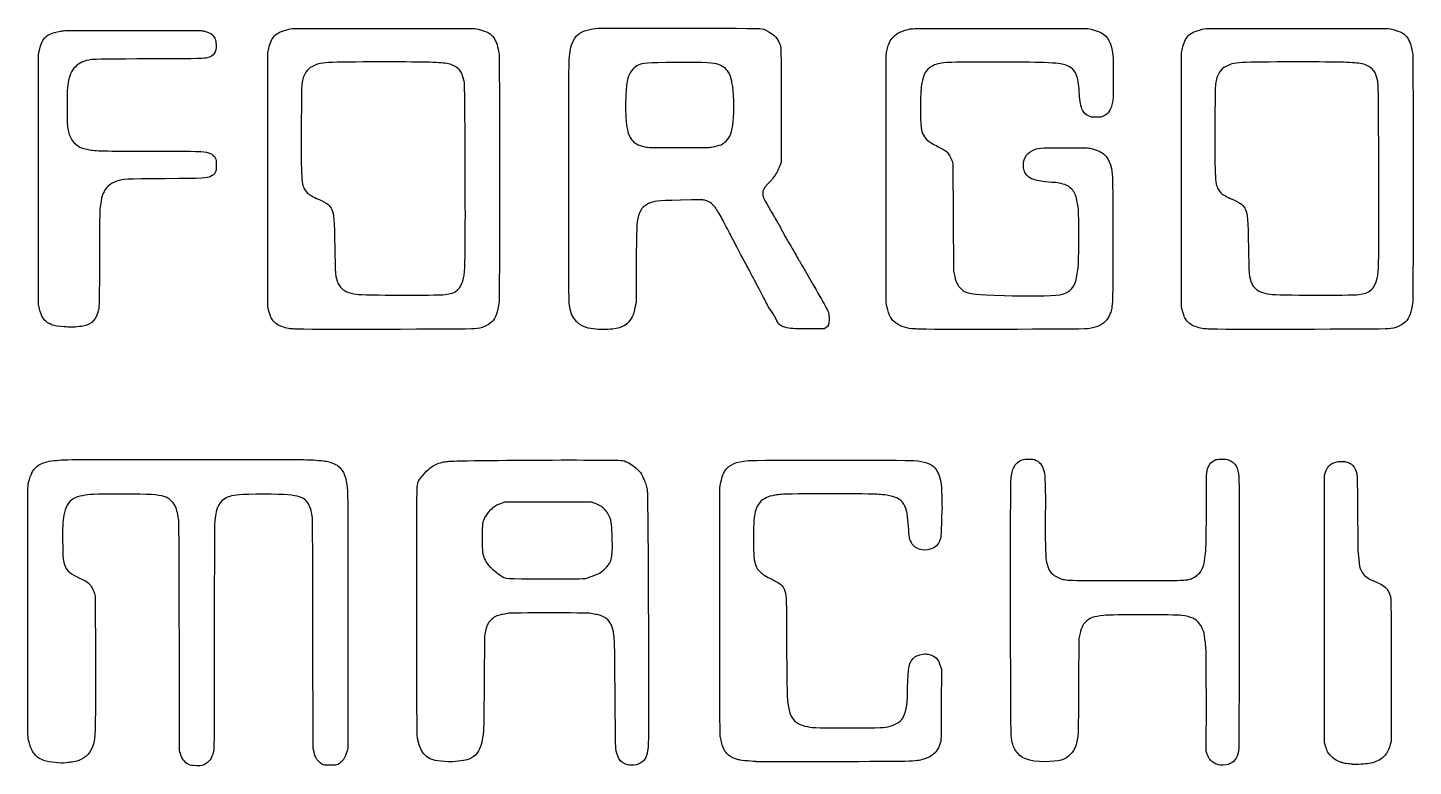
# Model space of a CAD drawing. Header units: millimetres. Extents: x 0 to 556, y 0 to 163.
# Drawn here: x 0 to 306.4, y -0.1 to 163.2 of the extents above; entities that cross this region are included whole.
import ezdxf

# ---------------------------------------------------------------- set-up
doc = ezdxf.new("R2010")
doc.units = ezdxf.units.MM
doc.layers.add('Layer_1', color=7, linetype='CONTINUOUS')

msp = doc.modelspace()

# ---------------------------------------------------------------- linework, layer by layer
at = {"layer": 'Layer_1', "color": 7}
for points in [[(57.69999, 162.82876), (58.46199, 163.02511), (78.65499, 163.02469), (98.84799, 163.02426), (99.60999, 162.83105)], [(214.96861, 163.02432), (234.39961, 163.02355), (235.16161, 162.83071)], [(259.71466, 162.82908), (260.47666, 163.02542), (280.66965, 163.025), (300.86265, 163.02458), (301.62465, 162.83137)], [(2.61195, 101.04919), (2.41296, 101.98053), (2.41296, 129.62409), (2.41296, 157.26776), (2.60452, 158.21247)], [(53.32848, 100.54111), (53.08966, 101.47245), (53.08766, 129.54778), (53.08566, 157.62313), (53.29814, 158.58845)], [(255.34314, 100.54143), (255.10432, 101.47276), (255.10232, 129.5481), (255.10032, 157.62344), (255.3128, 158.58876)], [(166.58131, 146.09177), (166.58131, 133.47643), (166.35061, 132.77105)], [(151.2143, 136.77933), (151.21461, 136.77933)], [(204.39227, 133.64572), (204.58816, 133.05305), (204.64336, 121.19972), (204.69856, 109.34639), (204.97094, 108.20339)], [(189.97509, 101.53676), (189.78028, 102.40373), (189.78028, 129.83576)], [(134.54129, 108.52026), (134.53529, 102.44473), (134.33374, 101.5776)], [(92.32878, 104.17561), (92.32895, 104.17563)], [(294.34344, 104.17592), (294.34361, 104.17594)], [(125.13729, 96.56538), (125.13728, 96.56511)], [(176.45802, 96.81691), (176.09006, 96.56177), (172.63533, 96.57177)], [(286.9618, 4.325276), (286.72361, 5.121826), (286.72361, 34.670496), (286.72361, 64.21916), (286.96441, 64.89282)], [(153.03495, 34.204886), (153.03495, 61.509886), (153.27655, 62.69522)], [(125.28209, 58.029806), (124.62572, 58.250136), (115.06642, 58.250136), (105.50713, 58.250136), (104.66039, 57.966056)], [(14.73567, 38.099426), (14.92755, 37.464426), (14.95805, 23.325086)], [(70.78112, 32.313826), (70.78112, 3.964596), (70.60653, 3.273156)], [(33.76866, 2.624086), (33.57395, 3.259086), (33.52645, 28.532086)], [(63.30146, 2.962716), (63.08298, 3.767046), (63.05258, 29.209386)], [(101.20046, 29.739576), (100.97431, 28.743736), (100.91811, 18.541396)], [(232.68599, 29.297646), (232.39049, 28.150836), (232.35689, 18.371836)], [(201.83502, 21.961996), (202.01884, 21.368046), (201.99554, 13.456956)], [(301.45561, 21.123826), (301.45561, 5.375826), (301.2696, 4.669886)], [(260.8224, 2.566496), (260.60394, 3.228516), (260.60479, 14.292836)], [(35.60211, 0.258686), (35.60228, 0.258696)], [(160.99359, 0.892836), (160.99361, 0.892156)], [(263.2639, 0.197936), (263.26375, 0.198216)]]:
    msp.add_lwpolyline(points, dxfattribs=at)
for points in [[(8.04329, 97.02943)], [(59.18194, 96.52237)], [(196.8922, 96.52264)], [(261.1966, 96.52269)], [(123.61355, 41.480436)], [(132.58792, 0.205226)], [(292.94661, 0.278816)]]:
    msp.add_lwpolyline(points, close=True, dxfattribs=at)
for points in [[(4.94016, 161.78497), (5.57437, 162.09085), (6.13661, 162.24887), (7.32362, 162.45484)], [(7.32362, 162.45484), (8.10584, 162.59057), (9.32069, 162.60176), (23.28328, 162.60176)], [(23.28328, 162.60176), (37.76463, 162.60176), (38.42282, 162.59476), (39.03128, 162.44339)], [(39.03128, 162.44339), (39.72401, 162.27063), (40.56553, 161.88734), (40.88477, 161.59919)], [(54.56399, 161.36178), (55.17171, 162.01149), (55.96084, 162.38063), (57.69999, 162.82876)], [(99.60999, 162.83105), (101.63201, 162.31836), (102.46037, 161.86508), (103.08153, 160.93142)], [(120.52261, 160.06756), (121.39614, 161.9844), (122.8319, 162.75254), (126.11065, 163.05719)], [(126.11065, 163.05719), (127.46101, 163.18266), (161.87413, 163.09299), (162.38574, 162.96269)], [(162.38574, 162.96269), (162.90527, 162.83035), (163.49692, 162.53517), (164.29868, 162.00833)], [(191.42581, 161.19568), (192.20826, 161.98412), (193.22793, 162.4764), (194.90261, 162.87424)], [(194.90261, 162.87424), (195.50212, 163.01666), (196.62367, 163.02505), (214.96861, 163.02432)], [(235.16161, 162.83071), (237.67033, 162.19579), (238.63347, 161.48847), (239.33548, 159.76543)], [(256.57865, 161.3621), (257.18637, 162.0118), (257.97551, 162.38095), (259.71466, 162.82908)], [(301.62465, 162.83137), (303.64668, 162.31867), (304.47503, 161.8654), (305.0962, 160.93173)], [(2.60452, 158.21247), (3.00609, 160.1928), (3.63572, 161.15585), (4.94016, 161.78497)], [(41.638, 159.42676), (41.7056, 157.70047), (41.19805, 156.96361), (39.63872, 156.52406)], [(40.88477, 161.59919), (40.99614, 161.49867), (41.20335, 161.16877), (41.34523, 160.86609)], [(41.34523, 160.86609), (41.5692, 160.38829), (41.60779, 160.19858), (41.638, 159.42676)], [(53.29814, 158.58845), (53.5553, 159.75678), (54.02475, 160.7853), (54.56399, 161.36178)], [(103.08153, 160.93142), (103.64894, 160.07855), (103.99708, 158.96416), (104.2142, 157.30569)], [(119.71823, 156.21366), (119.84974, 157.98425), (120.08341, 159.10378), (120.52261, 160.06756)], [(164.29868, 162.00833), (165.39468, 161.28813), (166.032, 160.44939), (166.42115, 159.2151)], [(189.93764, 157.98402), (190.30519, 159.65698), (190.66115, 160.42519), (191.42581, 161.19568)], [(239.33548, 159.76543), (239.57245, 159.18382), (239.67936, 158.7167), (239.93844, 157.131)], [(255.3128, 158.58876), (255.56996, 159.75709), (256.03942, 160.78561), (256.57865, 161.3621)], [(305.0962, 160.93173), (305.66361, 160.07886), (306.01174, 158.96447), (306.22886, 157.30601)], [(26.79695, 156.28667), (19.23128, 156.25307), (14.41219, 156.19997), (14.09695, 156.14679)], [(39.63872, 156.52406), (38.99062, 156.34138), (38.95769, 156.34077), (26.79695, 156.28667)], [(104.2142, 157.30569), (104.34561, 156.30187), (104.34919, 103.66349), (104.2182, 102.61982)], [(166.42115, 159.2151), (166.57527, 158.72628), (166.58131, 158.2308), (166.58131, 146.09177)], [(189.78028, 129.83576), (189.78028, 156.25891), (189.78628, 157.2941), (189.93764, 157.98402)], [(239.93844, 157.131), (239.99584, 156.77943), (240.02994, 154.88599), (240.02994, 152.04503)], [(306.22886, 157.30601), (306.36028, 156.30218), (306.36385, 103.66381), (306.23286, 102.62014)], [(10.53797, 154.56363), (9.58711, 153.61277), (9.19062, 152.63189), (8.84177, 150.36742)], [(14.09695, 156.14679), (12.35006, 155.85224), (11.40713, 155.43279), (10.53797, 154.56363)], [(61.51774, 153.33272), (61.00966, 152.55505), (60.7777, 151.8803), (60.60019, 150.66376)], [(62.93279, 154.63007), (62.27746, 154.26529), (61.90231, 153.92134), (61.51774, 153.33272)], [(78.39839, 155.61251), (65.86278, 155.60651), (64.53632, 155.52261), (62.93279, 154.63007)], [(93.04844, 155.18136), (91.07684, 155.55483), (88.95682, 155.61722), (78.39839, 155.61251)], [(95.23189, 154.06215), (94.71233, 154.55352), (93.74484, 155.04945), (93.04844, 155.18136)], [(96.43879, 151.59509), (96.03401, 153.08246), (95.83272, 153.4939), (95.23189, 154.06215)], [(119.72123, 102.18988), (119.60294, 103.16217), (119.60036, 154.62275), (119.71823, 156.21366)], [(133.8605, 154.09541), (132.81634, 153.01161), (132.40165, 151.5156), (132.25212, 148.29309)], [(134.97007, 154.8954), (134.53187, 154.68772), (134.20205, 154.44992), (133.8605, 154.09541)], [(143.25595, 155.46839), (136.72652, 155.43329), (135.99876, 155.38299), (134.97007, 154.8954)], [(152.76623, 155.02332), (151.55212, 155.45303), (150.40265, 155.50682), (143.25595, 155.46839)], [(154.91003, 153.39014), (154.46189, 154.08788), (153.63986, 154.71412), (152.76623, 155.02332)], [(155.66269, 151.39515), (155.59809, 151.87396), (155.19136, 152.95212), (154.91003, 153.39014)], [(200.24366, 154.83788), (199.0098, 154.24898), (198.22105, 153.23491), (197.918953, 151.84905)], [(203.15761, 155.47416), (201.41567, 155.28669), (200.98863, 155.19344), (200.24366, 154.83788)], [(224.57828, 155.46516), (221.37276, 155.6095), (204.48102, 155.61663), (203.15761, 155.47416)], [(229.36194, 154.96378), (228.52031, 155.25313), (227.94282, 155.31365), (224.57828, 155.46516)], [(231.98052, 152.4311), (231.52361, 153.7949), (230.84072, 154.45538), (229.36194, 154.96378)], [(263.5324, 153.33303), (263.02433, 152.55536), (262.79236, 151.88061), (262.61485, 150.66407)], [(264.94745, 154.63038), (264.29213, 154.2656), (263.91698, 153.92165), (263.5324, 153.33303)], [(280.41305, 155.61282), (267.87744, 155.60682), (266.55098, 155.52292), (264.94745, 154.63038)], [(295.06311, 155.18167), (293.0915, 155.55514), (290.97148, 155.61753), (280.41305, 155.61282)], [(297.24655, 154.06246), (296.72699, 154.55384), (295.75951, 155.04976), (295.06311, 155.18167)], [(298.45346, 151.5954), (298.04867, 153.08277), (297.84739, 153.49421), (297.24655, 154.06246)], [(8.84177, 150.36742), (8.71517, 149.54565), (8.69185, 148.8126), (8.69226, 145.66842)], [(60.60019, 150.66376), (60.54749, 150.30274), (60.50089, 146.63706), (60.48085, 141.28545)], [(96.69058, 140.63076), (96.62378, 150.82753), (96.62148, 150.9237), (96.43879, 151.59509)], [(155.79206, 150.74842), (155.75006, 150.88812), (155.69182, 151.17915), (155.66269, 151.39515)], [(156.00082, 142.45109), (156.25544, 144.47561), (156.1255, 149.64), (155.79206, 150.74842)], [(197.655708, 150.66372), (197.36528, 149.38747), (197.2706, 142.70043), (197.520233, 141.09639)], [(197.918953, 151.84905), (197.837753, 151.47652), (197.719284, 150.94312), (197.655708, 150.66372)], [(232.54447, 148.46243), (232.48137, 150.16851), (232.29197, 151.5015), (231.98052, 152.4311)], [(240.02994, 152.04503), (240.02994, 147.85188), (240.01754, 147.46046), (239.86158, 146.72079)], [(262.61485, 150.66407), (262.56215, 150.30306), (262.51555, 146.63738), (262.49551, 141.28577)], [(298.70524, 140.63107), (298.63834, 150.82784), (298.63614, 150.92401), (298.45346, 151.5954)], [(132.25212, 148.29309), (132.1394, 145.86372), (132.13958, 145.48444), (132.25412, 143.34009)], [(233.23514, 144.94877), (232.8801, 145.56658), (232.59859, 146.9987), (232.54447, 148.46243)], [(8.69226, 145.66842), (8.69269, 142.17649), (8.70446, 141.88209), (8.87986, 140.96942)], [(234.51836, 143.69618), (233.86136, 144.01664), (233.65512, 144.21795), (233.23514, 144.94877)], [(239.86158, 146.72079), (239.48789, 144.94891), (238.95582, 144.13258), (237.82861, 143.60173)], [(8.87986, 140.96942), (9.11301, 139.75615), (9.26222, 139.27505), (9.5884, 138.68489)], [(60.48085, 141.28545), (60.43675, 129.49679), (60.49985, 128.49216), (61.36398, 127.22873)], [(132.25412, 143.34009), (132.33172, 141.89164), (132.38956, 141.4363), (132.6037, 140.58842)], [(154.41594, 138.08396), (155.31377, 138.97214), (155.69561, 140.02432), (156.00082, 142.45109)], [(197.520233, 141.09639), (197.718556, 139.82204), (198.24279, 138.84441), (199.10005, 138.15025)], [(236.26228, 143.38243), (235.1649, 143.38243), (235.15969, 143.38337), (234.51836, 143.69618)], [(237.82861, 143.60173), (237.40216, 143.4009), (237.27024, 143.38243), (236.26228, 143.38243)], [(262.49551, 141.28577), (262.45141, 129.49711), (262.51451, 128.49247), (263.37864, 127.22904)], [(9.5884, 138.68489), (10.35323, 137.3011), (11.4576, 136.59138), (13.41962, 136.22278)], [(96.68258, 111.60345), (96.78641, 114.93791), (96.78941, 125.58394), (96.69058, 140.63076)], [(132.6037, 140.58842), (132.88743, 139.46506), (133.04113, 139.11448), (133.53912, 138.45491)], [(133.53912, 138.45491), (134.1776, 137.60924), (134.82117, 137.2612), (136.4823, 136.86321)], [(151.21461, 136.77933), (153.20469, 137.17977), (153.71015, 137.38576), (154.41594, 138.08396)], [(199.10005, 138.15025), (199.3792, 137.92421), (200.30341, 137.38749), (201.18425, 136.93988)], [(298.69724, 111.60377), (298.80107, 114.93822), (298.80407, 125.58425), (298.70524, 140.63107)], [(13.41962, 136.22278), (14.94996, 135.93528), (16.79451, 135.89029), (27.17795, 135.88722)], [(27.17795, 135.88722), (32.74267, 135.88522), (37.75282, 135.85002), (38.31162, 135.80822)], [(38.31162, 135.80822), (40.09721, 135.67465), (41.03344, 135.25375), (41.4551, 134.39501)], [(136.4823, 136.86321), (137.28186, 136.67165), (137.32612, 136.67044), (143.93297, 136.66103)], [(143.93297, 136.66103), (149.5489, 136.65303), (150.67775, 136.67133), (151.2143, 136.77933)], [(201.18425, 136.93988), (202.22519, 136.41093), (202.91526, 136.00226), (203.20036, 135.74593)], [(203.20036, 135.74593), (203.67416, 135.31994), (204.06867, 134.62481), (204.39227, 133.64572)], [(220.20644, 132.21058), (219.951, 133.92807), (220.67588, 135.34923), (222.15935, 136.03932)], [(222.15935, 136.03932), (223.50755, 136.66648), (223.33432, 136.65138), (229.17984, 136.65138)], [(229.17984, 136.65138), (234.18962, 136.65138), (234.44965, 136.64338), (235.12874, 136.47638)], [(235.12874, 136.47638), (236.55115, 136.12586), (237.5061, 135.68202), (238.11855, 135.0868)], [(238.11855, 135.0868), (238.85776, 134.36837), (239.51949, 132.89819), (239.70084, 131.57138)], [(41.69702, 132.79908), (41.69502, 131.22165), (41.47063, 130.77926), (40.42828, 130.29984)], [(41.4551, 134.39501), (41.68532, 133.92615), (41.69822, 133.84106), (41.69702, 132.79908)], [(166.35061, 132.77105), (166.09004, 131.97435), (165.5735, 130.98735), (165.06299, 130.31067)], [(224.07021, 129.21622), (221.55879, 129.59811), (220.46944, 130.44235), (220.20644, 132.21058)], [(19.69505, 129.24371), (18.1997, 128.75557), (17.19241, 127.82412), (16.64253, 126.42098)], [(30.39528, 129.79142), (21.34218, 129.73142), (21.16078, 129.72212), (19.69505, 129.24371)], [(40.42828, 130.29984), (39.46289, 129.85579), (39.36498, 129.85083), (30.39528, 129.79142)], [(164.55437, 129.63334), (164.46397, 129.51184), (164.05794, 129.06532), (163.65196, 128.64107)], [(165.06299, 130.31067), (164.8736, 130.05964), (164.64472, 129.75484), (164.55437, 129.63334)], [(226.99121, 128.94536), (226.33434, 128.94536), (225.1016, 129.05938), (224.07021, 129.21622)], [(229.93348, 128.23773), (229.27037, 128.57375), (227.72391, 128.94569), (226.99121, 128.94536)], [(239.70084, 131.57138), (239.90596, 130.07072), (239.93236, 128.34217), (239.93236, 116.41604)], [(16.64253, 126.42098), (16.40229, 125.80797), (16.29831, 125.35778), (16.07211, 123.95141)], [(61.36398, 127.22873), (61.52986, 126.98619), (61.76394, 126.69986), (61.88418, 126.59244)], [(61.88418, 126.59244), (62.25498, 126.26112), (63.19224, 125.73496), (64.26815, 125.2541)], [(163.65196, 128.64107), (162.70691, 127.65352), (162.52662, 127.31468), (162.53064, 126.53377)], [(162.53064, 126.53377), (162.53464, 125.80884), (162.58944, 125.67962), (163.79694, 123.56457)], [(231.55546, 126.46407), (231.2508, 127.11762), (230.47953, 127.96102), (229.93348, 128.23773)], [(232.23633, 123.61272), (231.9771, 125.1494), (231.77631, 125.99028), (231.55546, 126.46407)], [(263.37864, 127.22904), (263.54452, 126.9865), (263.77861, 126.70018), (263.89884, 126.59275)], [(263.89884, 126.59275), (264.26964, 126.26143), (265.2069, 125.73527), (266.28282, 125.25442)], [(16.07211, 123.95141), (15.91046, 122.94637), (15.90025, 122.41346), (15.86922, 113.36808)], [(64.26815, 125.2541), (66.1999, 124.39075), (66.8722, 123.87959), (67.27555, 122.96755)], [(67.27555, 122.96755), (67.72717, 121.94636), (67.80348, 120.9118), (67.90245, 114.46876)], [(136.03438, 123.4149), (135.43005, 122.75121), (135.19013, 122.21041), (134.82628, 120.69179)], [(137.6835, 124.49565), (137.16427, 124.32152), (136.40953, 123.82688), (136.03438, 123.4149)], [(146.7598, 125.09985), (139.43348, 124.96563), (138.99848, 124.93668), (137.6835, 124.49565)], [(149.89247, 124.96531), (149.31824, 125.1378), (149.17287, 125.14405), (146.7598, 125.09985)], [(152.32947, 122.97779), (151.53564, 124.18204), (150.97333, 124.64064), (149.89247, 124.96531)], [(153.76738, 120.52245), (153.52284, 121.01365), (152.71591, 122.39153), (152.32947, 122.97779)], [(163.79694, 123.56457), (164.30387, 122.67657), (164.7758, 121.84986), (164.84565, 121.72741)], [(232.36735, 112.09805), (232.51622, 117.01207), (232.45595, 122.31089), (232.23633, 123.61272)], [(266.28282, 125.25442), (268.21456, 124.39106), (268.88687, 123.87991), (269.29021, 122.96787)], [(269.29021, 122.96787), (269.74183, 121.94668), (269.81814, 120.91211), (269.91712, 114.46907)], [(134.82628, 120.69179), (134.63357, 119.88743), (134.54936, 116.29101), (134.54129, 108.52026)], [(155.36212, 117.47445), (154.93659, 118.27248), (153.92434, 120.20717), (153.76738, 120.52245)], [(164.84565, 121.72741), (164.91555, 121.60497), (165.20522, 121.11231), (165.48947, 120.63261)], [(165.48947, 120.63261), (166.07132, 119.65069), (166.30038, 119.23825), (167.18224, 117.58467)], [(156.5912, 115.10379), (156.08902, 116.08169), (155.53593, 117.14849), (155.36212, 117.47445)], [(167.18224, 117.58467), (167.52242, 116.94681), (167.89465, 116.28006), (168.00942, 116.10301)], [(15.86922, 113.36808), (15.83262, 102.68802), (15.81252, 101.63643), (15.62884, 100.79211)], [(67.90245, 114.46876), (67.97885, 109.49337), (68.00714, 108.75964), (68.14539, 108.16109)], [(158.28457, 111.88646), (157.8554, 112.67809), (157.0934, 114.12589), (156.5912, 115.10379)], [(168.00942, 116.10301), (168.12419, 115.92596), (168.58847, 115.1334), (169.04115, 114.34177)], [(169.04115, 114.34177), (169.49383, 113.55014), (169.93051, 112.78814), (170.01156, 112.64844)], [(239.93236, 116.41604), (239.93236, 102.00546), (239.91286, 101.44353), (239.36438, 100.06283)], [(269.91712, 114.46907), (269.99352, 109.49368), (270.0218, 108.75995), (270.16005, 108.16141)], [(96.38747, 107.82243), (96.56905, 108.57703), (96.60113, 108.98817), (96.68258, 111.60345)], [(159.72391, 109.17712), (159.36144, 109.87562), (158.71374, 111.09482), (158.28457, 111.88646)], [(170.01156, 112.64844), (170.09256, 112.50874), (170.29087, 112.16584), (170.45212, 111.88644)], [(170.45212, 111.88644), (170.61338, 111.60704), (171.02228, 110.90219), (171.3608, 110.3201)], [(171.3608, 110.3201), (172.6675, 108.07324), (174.84684, 104.30422), (175.43559, 103.27304)], [(232.02634, 108.74256), (232.27665, 110.12717), (232.3208, 110.56162), (232.36735, 112.09805)], [(298.40213, 107.82274), (298.58371, 108.57734), (298.61579, 108.98848), (298.69724, 111.60377)], [(68.14539, 108.16109), (68.43873, 106.89107), (68.6683, 106.35508), (69.14481, 105.82764)], [(92.32895, 104.17563), (94.63621, 104.40988), (95.82291, 105.4762), (96.38747, 107.82243)], [(160.4438, 107.82246), (160.4103, 107.86906), (160.08639, 108.47862), (159.72391, 109.17712)], [(161.1628, 106.46779), (160.80081, 107.16629), (160.47725, 107.77589), (160.4438, 107.82246)], [(204.97094, 108.20339), (205.33256, 106.68591), (205.53963, 106.26615), (206.29399, 105.52127)], [(231.74262, 107.21893), (231.83022, 107.49312), (231.90187, 107.79318), (231.90187, 107.88576)], [(231.90187, 107.88576), (231.90187, 107.97836), (231.95787, 108.36389), (232.02634, 108.74256)], [(270.16005, 108.16141), (270.45339, 106.89138), (270.68296, 106.35539), (271.15947, 105.82795)], [(294.34361, 104.17594), (296.65087, 104.41019), (297.83757, 105.47651), (298.40213, 107.82274)], [(69.14481, 105.82764), (69.91129, 104.97924), (71.01351, 104.48783), (72.67439, 104.25401)], [(72.67439, 104.25401), (74.31684, 104.02278), (90.19944, 103.95944), (92.32878, 104.17561)], [(162.10454, 104.67331), (161.94857, 104.96177), (161.52479, 105.76929), (161.1628, 106.46779)], [(162.94982, 103.06465), (162.64088, 103.66096), (162.2605, 104.38486), (162.10454, 104.67331)], [(206.29399, 105.52127), (206.88403, 104.93866), (206.94407, 104.90283), (207.74431, 104.6559)], [(207.74431, 104.6559), (209.15867, 104.21944), (208.93204, 104.2384), (215.98454, 103.96618)], [(228.17654, 104.13377), (230.02713, 104.4081), (231.15692, 105.38554), (231.74262, 107.21893)], [(271.15947, 105.82795), (271.92595, 104.97956), (273.02817, 104.48814), (274.68905, 104.25432)], [(274.68905, 104.25432), (276.3315, 104.0231), (292.2141, 103.95976), (294.34344, 104.17592)], [(104.2182, 102.61982), (103.92033, 100.25177), (103.47176, 98.99075), (102.6227, 98.13458)], [(125.13728, 96.56511), (121.74989, 96.98322), (120.15291, 98.64173), (119.72123, 102.18988)], [(134.33374, 101.5776), (134.22288, 101.10067), (134.1051, 100.55806), (134.07197, 100.37179)], [(164.36027, 100.60645), (163.98983, 101.09796), (163.77266, 101.47645), (162.94982, 103.06465)], [(175.43559, 103.27304), (175.60221, 102.98121), (176.0107, 102.27354), (176.34333, 101.70045)], [(176.34333, 101.70045), (177.03986, 100.50039), (177.20698, 99.90342), (177.20698, 98.61528)], [(192.08589, 97.77591), (190.96531, 98.54688), (190.43433, 99.49295), (189.97509, 101.53676)], [(215.98454, 103.96618), (220.4473, 103.79391), (226.4396, 103.87628), (228.17654, 104.13377)], [(306.23286, 102.62014), (305.93499, 100.25209), (305.48642, 98.99106), (304.63736, 98.1349)], [(4.72584, 97.78192), (3.62757, 98.3141), (2.98372, 99.30924), (2.61195, 101.04919)], [(15.62884, 100.79211), (15.1708, 98.6863), (14.30864, 97.71912), (12.45676, 97.23362)], [(53.84271, 99.067), (53.69123, 99.36553), (53.45983, 100.02888), (53.32848, 100.54111)], [(55.54884, 97.36079), (54.85665, 97.71213), (54.19388, 98.37493), (53.84271, 99.067)], [(102.6227, 98.13458), (101.79619, 97.30113), (100.39354, 96.73678), (98.76361, 96.58187)], [(133.61736, 99.24221), (132.78258, 97.5682), (131.59466, 96.82433), (129.32829, 96.55638)], [(134.07197, 100.37179), (134.03887, 100.18552), (133.83428, 99.67721), (133.61736, 99.24221)], [(165.3836, 98.87403), (165.00426, 99.58339), (164.54376, 100.36299), (164.36027, 100.60645)], [(167.42924, 96.95257), (166.33952, 97.24702), (166.167, 97.40907), (165.3836, 98.87403)], [(177.20698, 98.61528), (177.20698, 97.65085), (177.02274, 97.20847), (176.45802, 96.81691)], [(238.25345, 98.21175), (237.4109, 97.37983), (235.83744, 96.73498), (234.27254, 96.58024)], [(239.36438, 100.06283), (238.96382, 99.05449), (238.75561, 98.70758), (238.25345, 98.21175)], [(255.85737, 99.06731), (255.70589, 99.36585), (255.47448, 100.02919), (255.34314, 100.54143)], [(257.56349, 97.3611), (256.87131, 97.71244), (256.20854, 98.37525), (255.85737, 99.06731)], [(304.63736, 98.1349), (303.81085, 97.30145), (302.4082, 96.73709), (300.77827, 96.58219)], [(5.42483, 97.44561), (5.35153, 97.47981), (5.03702, 97.63114), (4.72584, 97.78192)], [(8.04329, 97.02951), (7.07016, 97.08521), (5.74619, 97.29564), (5.42483, 97.44561)], [(9.35562, 96.95703), (9.21592, 96.96303), (8.62537, 96.99603), (8.04329, 97.02943)], [(12.45676, 97.23362), (12.0118, 97.11697), (9.92366, 96.93072), (9.35562, 96.95703)], [(58.2009, 96.59574), (57.58452, 96.60574), (56.31465, 96.97208), (55.54884, 97.36079)], [(59.18195, 96.52234), (58.92583, 96.55804), (58.48436, 96.59114), (58.2009, 96.59574)], [(98.76361, 96.58187), (97.74038, 96.48467), (59.86026, 96.42766), (59.18194, 96.52237)], [(129.32829, 96.55638), (128.10544, 96.4118), (126.34981, 96.41548), (125.13729, 96.56538)], [(172.63533, 96.57177), (169.0954, 96.58197), (168.69126, 96.61157), (167.42924, 96.95257)], [(195.82746, 96.59665), (194.7712, 96.60885), (192.94602, 97.18412), (192.08589, 97.77591)], [(196.89228, 96.52265), (196.65944, 96.55925), (196.18027, 96.59255), (195.82746, 96.59665)], [(234.27254, 96.58024), (233.28774, 96.48284), (197.49557, 96.42768), (196.8922, 96.52264)], [(260.21556, 96.59605), (259.59918, 96.60605), (258.3293, 96.97239), (257.56349, 97.3611)], [(261.19661, 96.52265), (260.94049, 96.55845), (260.49902, 96.59145), (260.21556, 96.59605)], [(300.77827, 96.58219), (299.75504, 96.48499), (261.87492, 96.42797), (261.1966, 96.52269)], [(1.70348, 65.84628), (2.52645, 66.67692), (3.83947, 67.2465), (5.2917, 67.40282)], [(5.2917, 67.40282), (8.42381, 67.73996), (7.59243, 67.73073), (34.8827, 67.73136)], [(34.8827, 67.73136), (50.81268, 67.73136), (61.63478, 67.69976), (62.48403, 67.64976)], [(62.48403, 67.64976), (64.40724, 67.53665), (65.62892, 67.41204), (66.3787, 67.25249)], [(91.90558, 67.15662), (92.71577, 67.31969), (93.23341, 67.35196), (95.88492, 67.40468)], [(95.88492, 67.40468), (102.43625, 67.53494), (117.48663, 67.63106), (124.33292, 67.58636)], [(124.33292, 67.58636), (131.15216, 67.54186), (131.55143, 67.53096), (131.94609, 67.37764)], [(154.22041, 65.23936), (155.10635, 66.57924), (156.62156, 67.245), (159.30028, 67.47138)], [(159.30028, 67.47138), (160.8085, 67.59884), (194.40963, 67.60135), (195.96094, 67.47438)], [(195.96094, 67.47438), (198.41319, 67.27326), (199.58005, 66.8643), (200.55922, 65.86276)], [(218.08122, 66.02787), (218.43724, 66.73744), (218.89233, 67.18623), (219.61489, 67.54031)], [(219.61489, 67.54031), (220.04178, 67.7495), (220.19958, 67.77664), (221.13963, 67.80256)], [(221.13963, 67.80256), (221.97709, 67.82566), (222.26687, 67.80171), (222.57896, 67.68555)], [(222.57896, 67.68555), (223.73275, 67.2547), (224.31603, 66.56107), (224.69616, 65.16778)], [(260.76806, 65.17778), (261.0825, 66.38849), (261.59921, 67.11243), (262.47947, 67.57555)], [(262.47947, 67.57555), (262.79325, 67.74064), (263.0054, 67.77404), (263.91353, 67.80138)], [(263.91353, 67.80138), (264.95537, 67.83278), (264.99402, 67.82738), (265.63234, 67.56163)], [(265.63234, 67.56163), (267.04904, 66.97186), (267.62761, 65.97455), (267.80221, 63.82136)], [(289.78633, 67.24107), (291.11691, 67.41283), (292.33752, 67.09233), (292.99403, 66.3988)], [(0.17232, 62.61734), (0.7595, 64.61365), (1.01401, 65.15037), (1.70348, 65.84628)], [(66.3787, 67.25249), (67.14227, 67.09002), (68.41787, 66.49329), (68.85238, 66.09528)], [(68.85238, 66.09528), (69.19573, 65.78078), (69.9347, 64.72812), (69.9347, 64.55353)], [(69.9347, 64.55353), (69.9347, 64.49373), (70.0104, 64.2682), (70.10288, 64.0524)], [(86.43749, 62.89283), (86.88128, 63.76272), (88.52408, 65.59163), (89.32325, 66.10549)], [(89.32325, 66.10549), (90.16392, 66.64603), (90.94171, 66.96263), (91.90558, 67.15662)], [(131.94609, 67.37764), (133.08617, 66.93491), (133.83639, 66.44429), (134.91239, 65.43774)], [(134.91239, 65.43774), (135.38245, 64.99803), (135.56041, 64.74822), (135.92846, 64.01153)], [(153.58065, 63.96522), (153.61505, 64.01182), (153.70943, 64.22134), (153.79045, 64.43089)], [(153.79045, 64.43089), (153.87145, 64.64044), (154.06495, 65.00425), (154.22041, 65.23936)], [(200.55922, 65.86276), (201.16947, 65.23859), (201.69451, 63.99704), (201.93445, 62.61081)], [(217.41504, 63.28751), (217.56319, 64.64424), (217.72879, 65.32544), (218.08122, 66.02787)], [(224.69616, 65.16778), (224.97745, 64.1368), (225.05234, 61.703436), (224.99637, 55.413506)], [(260.60633, 56.556506), (260.60717, 64.14618), (260.61533, 64.58939), (260.76806, 65.17778)], [(286.96441, 64.89282), (287.49604, 66.3801), (288.30012, 67.04922), (289.78633, 67.24107)], [(292.99403, 66.3988), (293.37205, 65.99948), (293.76939, 65.20153), (293.89051, 64.5985)], [(293.89051, 64.5985), (293.95231, 64.29087), (294.00236, 61.238456), (294.03908, 55.540826)], [(0.00004, 34.120086), (0.00004, 61.942796), (0.00054, 62.03344), (0.17232, 62.61734)], [(70.10288, 64.0524), (70.19538, 63.83662), (70.30797, 63.44292), (70.35307, 63.17755)], [(70.35307, 63.17755), (70.39817, 62.91218), (70.51288, 62.23785), (70.60798, 61.679046)], [(70.60798, 61.679046), (70.7797, 60.669986), (70.78088, 60.469546), (70.78112, 32.313826)], [(86.04161, 33.908396), (86.01791, 63.20637), (86.00201, 62.03913), (86.43749, 62.89283)], [(135.92846, 64.01153), (136.17386, 63.52031), (136.46235, 62.8136), (136.56954, 62.44107)], [(136.56954, 62.44107), (136.67671, 62.06854), (136.80439, 61.687536), (136.85325, 61.594396)], [(136.85325, 61.594396), (136.90215, 61.501296), (136.97207, 60.872616), (137.00871, 60.197396)], [(153.27655, 62.69522), (153.40943, 63.34716), (153.54628, 63.91866), (153.58065, 63.96522)], [(201.93445, 62.61081), (202.04264, 61.985746), (202.21069, 57.152326), (202.14416, 56.579086)], [(217.46744, 6.643536), (217.30608, 8.052476), (217.25629, 61.834076), (217.41504, 63.28751)], [(267.80221, 63.82136), (267.93549, 62.17784), (267.86881, 3.778776), (267.73291, 3.129376)], [(12.0869, 59.697946), (10.49121, 59.421956), (9.44714, 58.776736), (8.75181, 57.636946)], [(20.53812, 60.027386), (14.27499, 60.026536), (13.9037, 60.012186), (12.0869, 59.697946)], [(30.30371, 59.468586), (28.53581, 59.972766), (27.56739, 60.028186), (20.53812, 60.027386)], [(32.6255, 57.463006), (32.12474, 58.404806), (31.18381, 59.217586), (30.30371, 59.468586)], [(43.41189, 58.951676), (42.03133, 58.042416), (41.45182, 56.405186), (41.3205, 53.043076)], [(46.86275, 59.903086), (44.75272, 59.646566), (44.26124, 59.511066), (43.41189, 58.951676)], [(57.48842, 59.904026), (55.96709, 60.076896), (48.28691, 60.076196), (46.86275, 59.903086)], [(61.4759, 58.628456), (60.56654, 59.438156), (60.00364, 59.618216), (57.48842, 59.904026)], [(62.73968, 55.963446), (62.49751, 57.272096), (62.13084, 58.045296), (61.4759, 58.628456)], [(137.00871, 60.197396), (137.11455, 58.246286), (137.25401, 35.009136), (137.25641, 18.922396)], [(162.17826, 58.530466), (161.73759, 58.134916), (161.25168, 57.319136), (161.00311, 56.557526)], [(163.60113, 59.406676), (163.24456, 59.276926), (162.49705, 58.816616), (162.17826, 58.530466)], [(165.55719, 59.859526), (165.24666, 59.859526), (164.14434, 59.604316), (163.60113, 59.406676)], [(166.67365, 59.986026), (166.21205, 59.916426), (165.70964, 59.859526), (165.55719, 59.859526)], [(188.17161, 59.985176), (186.77659, 60.171876), (167.91198, 60.172276), (166.67365, 59.986026)], [(189.48791, 59.859826), (189.27618, 59.859826), (188.68384, 59.916626), (188.17161, 59.985176)], [(191.68528, 59.411746), (191.19175, 59.595136), (189.89739, 59.859076), (189.48791, 59.859826)], [(194.32878, 56.348526), (193.94939, 57.894516), (193.09075, 58.889496), (191.68528, 59.411746)], [(8.12975, 55.964086), (7.72045, 54.297506), (7.69219, 53.865766), (7.72524, 49.783426)], [(8.75181, 57.636946), (8.43386, 57.115756), (8.37124, 56.947346), (8.12975, 55.964086)], [(33.36874, 54.482426), (33.15821, 55.776716), (32.83683, 57.065546), (32.6255, 57.463006)], [(62.93182, 55.032716), (62.88212, 55.242266), (62.79563, 55.661096), (62.73968, 55.963446)], [(102.52922, 56.756666), (101.86064, 56.161916), (101.57473, 55.796446), (101.09784, 54.926936)], [(104.66039, 57.966056), (103.64231, 57.624486), (103.2625, 57.408956), (102.52922, 56.756666)], [(127.55144, 56.694006), (126.90827, 57.346976), (126.36689, 57.665656), (125.28209, 58.029806)], [(128.89818, 54.397806), (128.61681, 55.298026), (128.16102, 56.075126), (127.55144, 56.694006)], [(161.00311, 56.557526), (160.5805, 55.262656), (160.53462, 54.825956), (160.48082, 51.586336)], [(194.73151, 52.916456), (194.53237, 55.323026), (194.48834, 55.698326), (194.32878, 56.348526)], [(202.14416, 56.579086), (202.11266, 56.307906), (202.05536, 54.849006), (202.01673, 53.337086)], [(224.99637, 55.413506), (224.94937, 50.136186), (225.02097, 46.611786), (225.19916, 45.422836)], [(260.34013, 46.311836), (260.5806, 47.885686), (260.60572, 48.852526), (260.60633, 56.556506)], [(294.03908, 55.540826), (294.06958, 50.814306), (294.12348, 46.900606), (294.15904, 46.843726)], [(33.52645, 28.532086), (33.48855, 48.696956), (33.45665, 53.941986), (33.36874, 54.482426)], [(41.3205, 53.043076), (41.2859, 52.158306), (41.2511, 40.690206), (41.2431, 27.558406)], [(63.05258, 29.209386), (63.03148, 46.852476), (62.99448, 54.768516), (62.93182, 55.032716)], [(101.09784, 54.926936), (100.51555, 53.865256), (100.50141, 53.758306), (100.50029, 50.402666)], [(129.26076, 49.571806), (129.21726, 51.990526), (129.08016, 53.815586), (128.89818, 54.397806)], [(195.24061, 49.656786), (194.95277, 50.354156), (194.93312, 50.480036), (194.73151, 52.916456)], [(202.01673, 53.337086), (201.95483, 50.914446), (201.92643, 50.531726), (201.77704, 50.112856)], [(7.72524, 49.783426), (7.75914, 45.600166), (7.78874, 45.291766), (8.27001, 44.110756)], [(100.50029, 50.402666), (100.49944, 47.778266), (100.51819, 47.344246), (100.65833, 46.757626)], [(129.12096, 46.354476), (129.27287, 47.375646), (129.29224, 47.821226), (129.26076, 49.571806)], [(160.48082, 51.586336), (160.38302, 45.693816), (160.60326, 44.254376), (161.79794, 42.979656)], [(197.12276, 47.883566), (196.17197, 48.173566), (195.64973, 48.665596), (195.24061, 49.656786)], [(201.77704, 50.112856), (201.2927, 48.754556), (200.79266, 48.241196), (199.56646, 47.843366)], [(100.65833, 46.757626), (100.87829, 45.836686), (101.38828, 44.901066), (102.13206, 44.053956)], [(128.62845, 44.706646), (128.91975, 45.132746), (128.9585, 45.262396), (129.12096, 46.354476)], [(199.56646, 47.843366), (198.8095, 47.597776), (198.01701, 47.610816), (197.12276, 47.883566)], [(260.17851, 45.126506), (260.22121, 45.475756), (260.29389, 46.009156), (260.34013, 46.311836)], [(294.15904, 46.843726), (294.19454, 46.786826), (294.25958, 46.291536), (294.3035, 45.743056)], [(8.27001, 44.110756), (8.72793, 42.987116), (9.45383, 42.383656), (11.43853, 41.476706)], [(102.13206, 44.053956), (102.52398, 43.607566), (103.65068, 42.691846), (104.49678, 42.132036)], [(125.94161, 42.337276), (126.90714, 42.769756), (127.90725, 43.651696), (128.62845, 44.706646)], [(161.79794, 42.979656), (162.3579, 42.382176), (162.81712, 42.079026), (164.23505, 41.370826)], [(225.19916, 45.422836), (225.27536, 44.914276), (225.47012, 44.184386), (225.69262, 43.573246)], [(225.69262, 43.573246), (226.0061, 42.712216), (227.03006, 41.843756), (228.25949, 41.396186)], [(257.71993, 41.548866), (258.46173, 41.878246), (259.39478, 42.808946), (259.70132, 43.525246)], [(259.70132, 43.525246), (260.04125, 44.319586), (260.10686, 44.539736), (260.17851, 45.126506)], [(294.3035, 45.743056), (294.41982, 44.290736), (294.52308, 43.800226), (294.85212, 43.137156)], [(294.85212, 43.137156), (295.39137, 42.050476), (296.16193, 41.431266), (297.76729, 40.794506)], [(11.43853, 41.476706), (12.13544, 41.158246), (12.87169, 40.783436), (13.07465, 40.643796)], [(13.07465, 40.643796), (13.86015, 40.103346), (14.36279, 39.333396), (14.73567, 38.099426)], [(104.49678, 42.132036), (105.7956, 41.272676), (105.06489, 41.330696), (114.68122, 41.323276)], [(114.68122, 41.323276), (122.73024, 41.317276), (123.08536, 41.323306), (123.61355, 41.480436)], [(123.61355, 41.480436), (124.27337, 41.676716), (125.35855, 42.076116), (125.94161, 42.337276)], [(164.23505, 41.370826), (165.8698, 40.554316), (166.47518, 40.186496), (166.85245, 39.780486)], [(228.25949, 41.396186), (229.49579, 40.946116), (229.83428, 40.935506), (242.95106, 40.935506)], [(242.95106, 40.935506), (256.57942, 40.935506), (256.31378, 40.924506), (257.71993, 41.548866)], [(297.76729, 40.794506), (300.01864, 39.901526), (300.83056, 39.127146), (301.30309, 37.422156)], [(166.85245, 39.780486), (167.1094, 39.503986), (167.44983, 38.705996), (167.56009, 38.121726)], [(167.56009, 38.121726), (167.72627, 37.241156), (167.79461, 34.014126), (167.802, 26.698356)], [(301.30309, 37.422156), (301.44749, 36.901136), (301.45561, 36.033116), (301.45561, 21.123826)], [(0.17003, 5.622846), (0.00134, 6.204106), (0.00004, 6.423306), (0.00004, 34.120086)], [(86.21748, 6.010736), (86.07081, 6.696606), (86.06255, 8.006356), (86.04161, 33.908396)], [(124.56338, 33.658686), (123.6519, 33.840296), (106.98752, 33.841266), (106.06852, 33.659686)], [(153.13573, 6.476556), (153.05883, 6.799366), (153.03495, 13.383226), (153.03495, 34.204886)], [(102.39501, 32.202506), (101.74314, 31.540926), (101.4919, 31.022916), (101.20046, 29.739576)], [(104.73815, 33.398196), (103.72018, 33.198946), (103.02962, 32.846556), (102.39501, 32.202506)], [(106.06852, 33.659686), (105.72959, 33.592786), (105.13092, 33.475086), (104.73815, 33.398196)], [(125.89928, 33.394806), (125.50346, 33.472406), (124.9023, 33.591156), (124.56338, 33.658686)], [(129.50735, 29.590476), (129.05445, 31.853936), (127.97998, 32.986846), (125.89928, 33.394806)], [(233.88213, 31.735316), (233.21598, 31.040366), (233.04554, 30.693026), (232.68599, 29.297646)], [(237.91331, 33.235006), (235.63827, 32.979046), (234.76174, 32.652966), (233.88213, 31.735316)], [(255.10707, 33.234006), (253.84165, 33.411986), (239.49339, 33.413076), (237.91331, 33.235006)], [(259.11907, 31.376366), (258.24623, 32.502696), (257.34733, 32.918906), (255.10707, 33.234006)], [(259.98607, 29.719736), (259.55124, 30.741106), (259.42619, 30.980046), (259.11907, 31.376366)], [(129.8793, 15.662806), (129.8099, 26.654056), (129.76602, 28.297686), (129.50735, 29.590476)], [(260.18307, 28.788396), (260.14357, 29.138896), (260.05493, 29.557996), (259.98607, 29.719736)], [(260.33951, 27.600806), (260.29301, 27.903486), (260.22257, 28.437906), (260.18307, 28.788396)], [(260.60479, 14.292836), (260.60564, 25.052446), (260.58689, 25.992306), (260.33951, 27.600806)], [(41.2431, 27.558406), (41.2291, 4.627606), (41.2223, 3.658456), (41.07185, 3.077406)], [(167.802, 26.698356), (167.809, 19.386556), (167.902, 14.834486), (168.0653, 13.758526)], [(196.18133, 24.083576), (196.59377, 24.356516), (197.847927, 24.723306), (198.36225, 24.721406)], [(198.36225, 24.721406), (198.57823, 24.720556), (199.02164, 24.650406), (199.34761, 24.565336)], [(199.34761, 24.565336), (200.76578, 24.195336), (201.32493, 23.610136), (201.83502, 21.961996)], [(14.95805, 23.325086), (14.98945, 8.736066), (14.95505, 6.607746), (14.66786, 5.333426)], [(194.56443, 17.205656), (194.56343, 21.680956), (194.93423, 23.258286), (196.18133, 24.083576)], [(100.91811, 18.541396), (100.86001, 7.997356), (100.86031, 8.004196), (100.50727, 5.754086)], [(137.25641, 18.922396), (137.25841, 6.075426), (137.24221, 4.114566), (137.13037, 3.597736)], [(130.02675, 3.851806), (129.98405, 4.270906), (129.91766, 9.585856), (129.8793, 15.662806)], [(193.67739, 10.859516), (194.28188, 12.164256), (194.56511, 14.190546), (194.56443, 17.205656)], [(232.35689, 18.371836), (232.33809, 12.905406), (232.28479, 8.051426), (232.23609, 7.365166)], [(168.0653, 13.758526), (168.21503, 12.771916), (168.50312, 11.577236), (168.6778, 11.218526)], [(201.99554, 13.456956), (201.97854, 7.693086), (201.94564, 5.488406), (201.87438, 5.334186)], [(168.6778, 11.218526), (169.33729, 9.864186), (170.25884, 9.153896), (171.85778, 8.767536)], [(190.66928, 8.742506), (192.09887, 9.091396), (193.22558, 9.884336), (193.67739, 10.859516)], [(153.37936, 5.291216), (153.30076, 5.710316), (153.19117, 6.243716), (153.13573, 6.476556)], [(171.85778, 8.767536), (173.46705, 8.378666), (173.38056, 8.382186), (181.31361, 8.382186)], [(181.31361, 8.382186), (189.16293, 8.382186), (189.19845, 8.383186), (190.66928, 8.742506)], [(218.36412, 3.457506), (217.85243, 4.311366), (217.65363, 5.017716), (217.46744, 6.643536)], [(232.23609, 7.365166), (232.05676, 4.839586), (231.62715, 3.562056), (230.60524, 2.515476)], [(1.70476, 2.329096), (1.03912, 3.040726), (0.72169, 3.721976), (0.17003, 5.622846)], [(14.66786, 5.333426), (14.21887, 3.341896), (13.34325, 2.110856), (11.8972, 1.438136)], [(41.07185, 3.077406), (40.70291, 1.652486), (40.09136, 0.784406), (39.08601, 0.258546)], [(70.60653, 3.273156), (70.2237, 1.756986), (69.56658, 0.797456), (68.56143, 0.286896)], [(92.96392, 0.872516), (88.32189, 1.040206), (87.07781, 1.987716), (86.21748, 6.010736)], [(100.50727, 5.754086), (100.28852, 4.359656), (99.64276, 2.950206), (98.91935, 2.288226)], [(130.75967, 1.451386), (130.43461, 1.966316), (130.1109, 3.026506), (130.02675, 3.851806)], [(137.13037, 3.597736), (137.05987, 3.271766), (136.97726, 2.854266), (136.94688, 2.669966)], [(154.53803, 2.735206), (154.04498, 3.273646), (153.55491, 4.354736), (153.37936, 5.291216)], [(201.59767, 4.544546), (201.11731, 2.991996), (199.92388, 1.923346), (198.11746, 1.428216)], [(201.87438, 5.334186), (201.82058, 5.217776), (201.69602, 4.862436), (201.59767, 4.544546)], [(224.95934, 0.889766), (221.33182, 0.889766), (219.46806, 1.615396), (218.36412, 3.457506)], [(267.73291, 3.129376), (267.41688, 1.619146), (266.65148, 0.654196), (265.47626, 0.284336)], [(287.41718, 3.100116), (287.29772, 3.335846), (287.09281, 3.887166), (286.9618, 4.325276)], [(290.11027, 0.842516), (289.15115, 1.140686), (287.86281, 2.220686), (287.41718, 3.100116)], [(301.2696, 4.669886), (300.86751, 3.143796), (300.17132, 2.071966), (299.18604, 1.462076)], [(4.10637, 0.987146), (3.22354, 1.190196), (2.27353, 1.721026), (1.70476, 2.329096)], [(8.9747, 0.682046), (7.70667, 0.482626), (5.77316, 0.603846), (4.10637, 0.987146)], [(10.1177, 0.849166), (9.79174, 0.804866), (9.27739, 0.729646), (8.9747, 0.682046)], [(11.8972, 1.438136), (10.93268, 0.989436), (10.78144, 0.939376), (10.1177, 0.849166)], [(35.60228, 0.258696), (34.67764, 0.726706), (34.13634, 1.424986), (33.76866, 2.624086)], [(37.35035, 0.000486), (36.13791, 0.001486), (36.09873, 0.007486), (35.60211, 0.258686)], [(39.08601, 0.258546), (38.59863, 0.003616), (38.57045, -0.000574), (37.35035, 0.000486)], [(63.68972, 1.796006), (63.59632, 1.995316), (63.42162, 2.520336), (63.30146, 2.962716)], [(65.05792, 0.333156), (64.54737, 0.625986), (63.92725, 1.288996), (63.68972, 1.796006)], [(66.82576, 0.084846), (65.50427, 0.085696), (65.48467, 0.088846), (65.05792, 0.333156)], [(68.56143, 0.286896), (68.18991, 0.098186), (68.06896, 0.084106), (66.82576, 0.084846)], [(97.11258, 1.276016), (96.42281, 1.053826), (94.1267, 0.830516), (92.96392, 0.872516)], [(98.91935, 2.288226), (98.49981, 1.904316), (97.73779, 1.477406), (97.11258, 1.276016)], [(132.58795, 0.205296), (131.78703, 0.428146), (131.11757, 0.884436), (130.75967, 1.451386)], [(136.15044, 1.038896), (135.37074, 0.235376), (133.80031, -0.132134), (132.58792, 0.205226)], [(136.94688, 2.669966), (136.86828, 2.192916), (136.46103, 1.358986), (136.15044, 1.038896)], [(156.47512, 1.533786), (155.73642, 1.757576), (155.03475, 2.192766), (154.53803, 2.735206)], [(157.30204, 1.260906), (157.19034, 1.307006), (156.81822, 1.429836), (156.47512, 1.533786)], [(159.20704, 1.051436), (158.27099, 1.120536), (157.41374, 1.214786), (157.30204, 1.260906)], [(160.99361, 0.892156), (160.94701, 0.910656), (160.14309, 0.982356), (159.20704, 1.051436)], [(177.67293, 0.877136), (168.54586, 0.867136), (161.04016, 0.874136), (160.99359, 0.892836)], [(198.11746, 1.428216), (196.19853, 0.902246), (196.00513, 0.897026), (177.67293, 0.877136)], [(230.60524, 2.515476), (229.41842, 1.300016), (227.99367, 0.889766), (224.95934, 0.889766)], [(262.29008, 0.604906), (261.61455, 0.974696), (261.13709, 1.612826), (260.8224, 2.566496)], [(263.26375, 0.198216), (263.02696, 0.258416), (262.58881, 0.441396), (262.29008, 0.604906)], [(265.47626, 0.284336), (264.906, 0.104866), (263.80016, 0.061666), (263.2639, 0.197936)], [(290.75658, 0.626996), (290.58738, 0.687596), (290.29654, 0.784606), (290.11027, 0.842516)], [(291.98424, 0.418606), (291.47823, 0.472606), (290.92578, 0.566366), (290.75658, 0.626996)], [(292.94661, 0.278816), (292.92331, 0.301716), (292.49026, 0.364616), (291.98424, 0.418606)], [(296.20627, 0.416466), (295.34731, 0.313696), (293.01144, 0.215046), (292.94661, 0.278816)], [(299.18604, 1.462076), (298.23023, 0.870436), (297.31442, 0.549076), (296.20627, 0.416466)]]:
    msp.add_open_spline(points, degree=3, dxfattribs=at)

doc.saveas('drawing.dxf')
